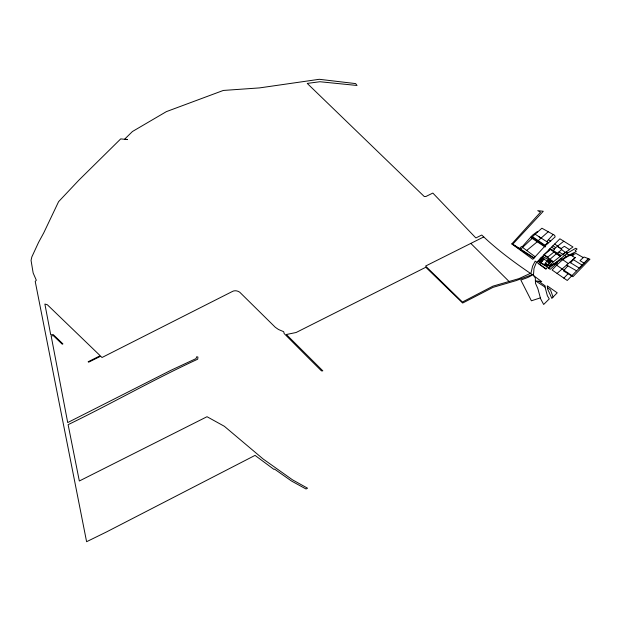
<?xml version="1.0" encoding="UTF-8"?>
<svg xmlns="http://www.w3.org/2000/svg" width="621" height="621" viewBox="0 0 621 621"><rect width="100%" height="100%" fill="white"/><g stroke="black" fill="none" stroke-linecap="round" stroke-linejoin="round"><path stroke-width="0.93" d="M545.432 245.567L555.158 236.911L554.654 235.305L541.892 228.218L532.476 236.64L545.432 245.567L532.795 259.314L511.82 243.89L540.511 212.196L537.763 210.659L543.282 211.264L512.783 244.146L534.192 257.901M537.701 261.348L547.52 267.084L545.859 269.165L536.847 262.334L543.942 254.858L553.241 261.883L560.313 256.287L554.002 251.979L547.342 257.428L548.762 258.515M547.761 257.249L544.089 254.703L550.105 248.617L553.319 250.542L555.663 247.663L563.79 241.22L572.981 246.987L569.31 249.518M553.171 234.482L546.744 241.647L548.522 242.78L535.155 234.249M546.643 266.572L547.854 265.144L548.793 265.718C558.636 262.31 566.616 255.425 576.288 251.691L575.186 250.721L577.064 249.005L575.729 248.253L567.672 252.972L556.074 262.357M569.752 262.264L570.59 262.768L575.318 257.428L557.068 273.434M538.003 261.48L541.59 257.311L544.206 258.841L540.627 263.017M540.806 262.559L541.745 261.472L540.029 260.471M545.471 263.335L544.757 264.173L547.373 265.703L548.087 264.872L545.207 263.18L546.635 261.511L549.523 263.203L551.673 260.696L549.049 259.167L546.899 261.666M545.005 265.012L545.937 263.925L547.644 264.926M570.59 262.768L579.199 268.062L588.475 258.662L584.027 257.016L583.305 257.599L576.234 253.547C566.368 254.858 558.574 263.048 552.1 270.003L567.237 280.467L588.475 258.662L589.95 259.198L572.935 276.694L563.402 270.888L567.858 265.866L566.6 265.151L576.513 270.772M519.474 248.454L521.555 246.475L522.152 246.816L532.329 235.328L537.149 231.672L537.631 232.176M553.063 297.063L551.852 298.406L547.621 289.052L547.303 285.877L557.216 292.825L553.063 297.063L550.493 289.898L547.481 287.639M563.845 278.123L568.487 273.31L571.941 275.522M550.105 248.617L559.901 238.806L563.79 241.22M545.005 245.256L547.939 242.407M520.646 249.231L532.189 238.417M538.391 240.498L548.234 231.742M555.655 264.36L550.276 269.32L548.133 268.125L549.616 266.199L557.557 262.675L555.655 264.36L554.732 263.638M583.305 257.599L579.998 260.641L584.066 263.141M570.264 255.153L572.376 255.922L573.944 254.54L573.152 254.082M556.494 253.663L549.872 259.353L553.241 261.883L548.793 265.718M553.319 250.542L557.487 253.205L561.671 249.619L565.42 252.537L569.449 249.611L564.373 246.296L560.848 248.773L557.487 246.405L561.182 248.54L560.848 248.773L561.671 249.619M522.54 247.375L526.701 250.473L537.941 241.235L545.626 246.467L545.075 247.011L530.559 237.338M544.089 254.703L549.569 250.348L548.824 249.906M548.591 268.381L554.545 263.731M567.672 252.972L566.205 251.979L561.221 255.549L557.487 253.205M562.874 254.338L565.42 252.537M483.767 236.919L425.579 266.06L462.404 302.023L492.95 286.141L518.97 278.619L530.986 273.1L532.593 266.161L535.193 261.099L536.544 262.101L533.99 268.381L533.548 274.164L516.074 280.63L493.066 287.344L462.661 303.056L425.796 267.255L296.124 332.499L286.366 334.509L322.842 370.861L321.461 370.877L307.612 357.114L284.154 333.547L283.681 331.692L278.487 329.487L275.305 327.29L239.784 292.25C237.548 290.62 234.334 290.139 231.936 291.707L101.999 357.51L100.664 356.221L88.624 362.198L88.159 361.748L100.191 355.717L47.32 304.732L44.883 304.049L50.72 334.789L53.196 334.579L62.915 343.91L62.286 344.22L53.328 335.643L51.155 335.945L67.705 422.575L170.806 370.357L195.972 358.635L196.733 356.718L197.928 357.075L197.711 359.194C153.868 379.353 111.664 403.58 68.116 424.663L79.333 480.996L207.018 416.714L224.352 426.285L263.157 459.012L292.46 479.8L307.535 488.191L306.029 488.999L291.56 481.058L274.498 469.08L273.954 469.398L255.045 455.387L106.494 531.956L86.598 541.706L35.218 281.429L36.328 280.257L33.161 273.007L31.05 260.409L31.826 256.954L38.564 242.392L43.773 232.813L58.591 201.67L78.937 180.106L120.722 138.887L127.546 139.578L124.712 139.096L132.436 131.52L166.389 111.625L223.319 90.449L259.493 87.903L319.295 79.294L355.654 83.602L357.028 85.473L319.893 81.731L307.24 83.416L424.259 196.523L425.905 196.492L432.837 193.069L475.88 237.959L481.741 235.025C497.211 249.859 514.53 262.636 532.251 274.606M540.363 297.878L531.39 300.797L520.848 280.055L527.827 277.486L533.082 274.707L535.31 277.913L535.481 283.285L537.871 288.68L540.604 298.755L543.662 304.469L549.259 298.911L547.38 295.782L544.951 286.747L545.168 285.893L538.717 281.282M566.639 253.865L568.976 254.858M538.78 263.793L546.154 268.792M548.335 259.997L550.951 261.534M547.621 260.836L550.237 262.365M542.071 258.088L549.694 262.536M540.868 258.142L543.491 259.679M540.154 258.98L542.777 260.51M539.439 259.811L542.063 261.348M538.725 260.649L541.341 262.178M546.356 243.913L546.752 244.146M582.118 265.105L572.935 259.415M559.001 251.909L566.531 256.636M533.796 258.305L511.82 243.89M551.588 247.135L554.553 249.06M568.487 273.31L556.377 265.02M549.663 249.068L560.313 256.287M531.172 236.64L545.067 246.087M554.654 244.03L557.798 246.195M563.053 259.927L568.083 263.405M545.091 287.127L535.387 280.808L541.76 281.709L533.835 275.794M548.382 239.683L550.742 241.328M552.969 245.699L555.663 247.663M572.376 255.922L574.86 257.738M526.701 250.473L535.263 256.83M561.011 258.359L562.199 259.361M509.236 281.647L470.834 243.432M538.834 236.585L540.666 238.386M543.251 256.714L539.098 261.557L546.713 266.013L550.874 261.169L543.251 256.714"/></g></svg>
